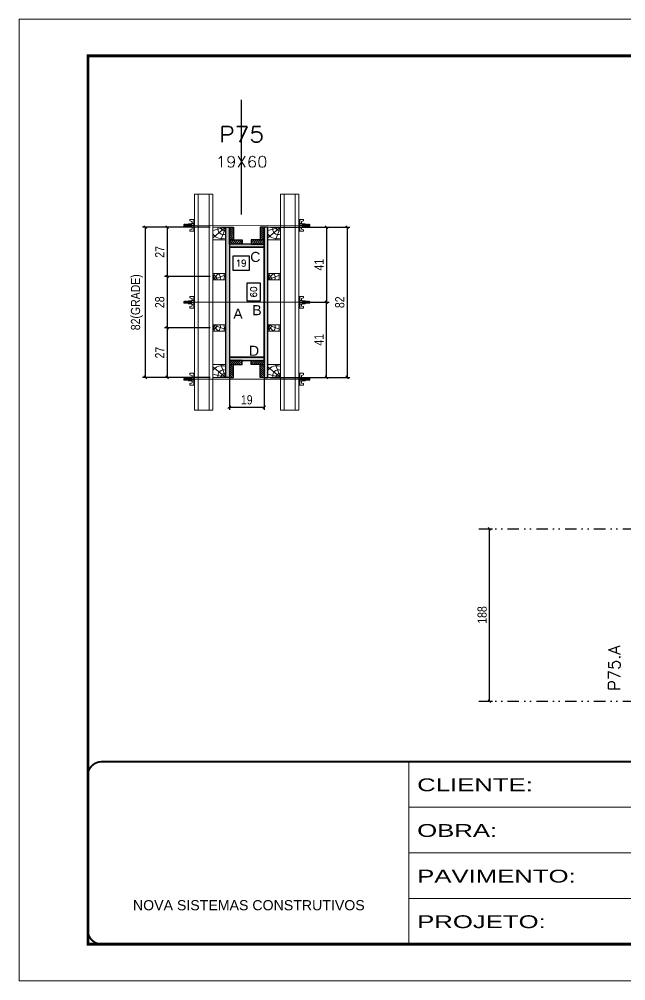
# Model space of a CAD drawing. Extents: x 808 to 7089, y -98 to 17032.
# Drawn here: x 808 to 1471, y 7942 to 8992 of the extents above; entities that cross this region are included whole.
import ezdxf
from ezdxf.enums import TextEntityAlignment as Align

# ---------------------------------------------------------------- set-up
doc = ezdxf.new("R2010")
doc.units = 0
for name, pattern in [('CONTINUO', [0]), ('DASHED', [0.75, 0.5, -0.25]), ('DIVIDE2', [0.625, 0.25, -0.125, 0, -0.125, 0, -0.125]), ('HIDDEN', [0.375, 0.25, -0.125])]:
    doc.linetypes.add(name, pattern=pattern)
for name, color, linetype in [('CHAPA', 1, 'Continuous'), ('COTA', 241, 'Continuous'), ('MEIO_PONT', 93, 'Continuous'), ('Nível', 160, 'Continuous'), ('Painéis', 200, 'Continuous'), ('SARRAFO', 251, 'Continuous'), ('Texto de Titulo', 7, 'Continuous'), ('Texto Qtd Sarr', 242, 'Continuous'), ('TEXTO_GERAL', 7, 'Continuous')]:
    doc.layers.add(name, color=color, linetype=linetype)
for name, color, linetype, lineweight in [('Folhas', 255, 'Continuous', 9), ('Hachura', 251, 'Continuous', 9), ('Madeira', 126, 'Continuous', 18), ('Perfil Metálico', 224, 'Continuous', 18), ('SARRAFO DE PRESSAO', 251, 'DASHED', 9), ('Texto Seção', 7, 'Continuous', 15)]:
    doc.layers.add(name, color=color, linetype=linetype, lineweight=lineweight)
doc.styles.add('ARIAL', font='arial.ttf')
doc.styles.add('COTA TECNICA 2X', font='techl___.ttf', dxfattribs={"height": 10})
doc.styles.add('COTA TECNICA-50', font='techl___.ttf', dxfattribs={"height": 10})
doc.styles.add('REGUA-120', font='ROMANS.shx', dxfattribs={"height": 15})
doc.styles.add('ROMANS', font='romans.shx')
doc.styles.add('Tecnologia', font='')
doc.styles.get('Tecnologia').set_extended_font_data('Forgotten Futurist')
doc.dimstyles.new('COTA PAINEL-50', dxfattribs={"dimtxt": 10, "dimasz": 3, "dimexe": 3, "dimexo": 3, "dimgap": 3, "dimtad": 1, "dimdec": 1, "dimzin": 12, "dimdsep": 46, "dimtxsty": 'COTA TECNICA-50', "dimblk1": 'OBLIQUE', "dimblk2": 'OBLIQUE', "dimsah": 1, "dimcen": 0.9, "dimclrd": 4, "dimclre": 4, "dimclrt": 240, "dimadec": 1, "dimazin": 3, "dimtfac": 1, "dimtdec": 1, "dimtmove": 0, "dimatfit": 3, "dimfxl": 1, "dimtolj": 1, "dimtzin": 12, "dimarcsym": 0})
doc.dimstyles.new('SECAO PILAR', dxfattribs={"dimtxt": 10, "dimasz": 3, "dimexe": 3, "dimexo": 3, "dimgap": 3, "dimtad": 1, "dimdec": 1, "dimlfac": 0.5, "dimzin": 12, "dimdsep": 46, "dimtxsty": 'COTA TECNICA 2X', "dimblk1": 'OBLIQUE', "dimblk2": 'OBLIQUE', "dimsah": 1, "dimcen": 0.9, "dimclrd": 256, "dimclre": 256, "dimclrt": 256, "dimadec": 1, "dimazin": 3, "dimtfac": 1, "dimtdec": 1, "dimtmove": 0, "dimatfit": 3, "dimfxl": 1, "dimtolj": 1, "dimtzin": 12, "dimarcsym": 0})
doc.dimstyles.new('SECÇÃO 2', dxfattribs={"dimtxt": 7, "dimasz": 6, "dimexe": 0.18, "dimexo": 2, "dimgap": -4, "dimtad": 3, "dimdec": 1, "dimlfac": 0.5, "dimzin": 12, "dimdsep": 46, "dimtxsty": 'ROMANS', "dimblk": 'ARCHTICK', "dimcen": 0.09, "dimse1": 1, "dimse2": 1, "dimsd1": 1, "dimsd2": 1, "dimclrd": 180, "dimclre": 5, "dimclrt": 1, "dimadec": 0, "dimazin": 3, "dimtfac": 1, "dimtdec": 1, "dimtofl": 0, "dimtmove": 0, "dimatfit": 3, "dimldrblk": 'ARCHTICK', "dimfxl": 1, "dimtolj": 1, "dimtzin": 0, "dimarcsym": 0})
pattern_1 = [(135, (-21853.7216, 18104.3411), (-1.12253202, -1.12253202), [])]
pattern_2 = [(135, (-21853.7216, 17889.3411), (-1.12253202, -1.12253202), [])]
pattern_3 = [(45, (10540.6384, 31511.1975), (-1.12253202, 1.12253202), [])]
pattern_4 = [(45, (10540.6384, 31531.1975), (-1.12253202, 1.12253202), [])]

# ---------------------------------------------------------------- blocks, each defined once
blk = doc.blocks.new('9999999999')
at = {"color": 30, "linetype": 'CONTINUO'}
for p, q in [((98564.6, 34230.2), (98564.6, 34429.4)), ((98564.6, 34379.6), (99584, 34379.6)), ((98564.6, 34329.8), (99488, 34329.8)), ((98564.6, 34280), (99488, 34280))]:
    blk.add_line(p, q, dxfattribs=at)
at = {"color": 30, "linetype": 'CONTINUO', "const_width": 2}
blk.add_lwpolyline([(99584, 34230.2), (99584, 34414.4, 0.414214), (99569, 34429.4), (98229, 34429.4, 0.414214), (98214, 34414.4), (98214, 34245.2, 0.414214), (98229, 34230.2), (99584, 34230.2)], format="xyb", dxfattribs=at)
at = {"layer": 'Folhas'}
blk.add_lwpolyline([(98139, 34190.2), (99624, 34190.2), (99624, 35240.2), (98139, 35240.2)], close=True, dxfattribs=at)
at = {"layer": 'Folhas', "color": 30, "const_width": 3}
blk.add_lwpolyline([(98214, 34230.2), (99584, 34230.2), (99584, 35200.2), (98214, 35200.2)], close=True, dxfattribs=at)
at = {"color": 7, "linetype": 'Continuous', "ltscale": 5, "style": 'ARIAL'}
blk.add_text('NOVA SISTEMAS CONSTRUTIVOS', height=11.059, dxfattribs=at).set_placement((98263.2, 34267.2))
at = {"layer": 'Folhas', "color": 7, "style": 'Tecnologia', "width": 1.5}
for s, p in [('CLIENTE:', (98573.7, 34397.2)), ('OBRA:', (98573.7, 34347.3)), ('PAVIMENTO:', (98573.7, 34297.5)), ('PROJETO:', (98573.7, 34247.7))]:
    blk.add_text(s, height=14, dxfattribs=at).set_placement(p)
blk = doc.blocks.new('_Oblique')
at = {"color": 0, "linetype": 'ByBlock', "lineweight": -2}
blk.add_line((-0.5, -0.5), (0.5, 0.5), dxfattribs=at)
blk = doc.blocks.new('*D1979')
at = {"layer": 'COTA', "color": 4, "lineweight": -2, "transparency": 16777216}
for p, q in [((1313.2, 8435.9), (1325, 8435.9)), ((1322, 8247.9), (1322, 8435.9)), ((1313.2, 8247.9), (1325, 8247.9))]:
    blk.add_line(p, q, dxfattribs=at)
at = {"layer": 'Defpoints', "color": 0, "transparency": 16777216}
for p in [(1310.2, 8435.9), (1322, 8435.9), (1310.2, 8247.9)]:
    blk.add_point(p, dxfattribs=at)
at = {"layer": 'COTA', "color": 4, "lineweight": -2, "transparency": 16777216, "xscale": 3, "yscale": 3, "zscale": 3}
for p, rotation in [((1322, 8435.9), 90), ((1322, 8247.9), 270)]:
    blk.add_blockref('_Oblique', p, dxfattribs=dict(at, rotation=rotation))
at = {"layer": 'COTA', "color": 240, "transparency": 16777216, "insert": (1313.9, 8341.9), "char_height": 10, "attachment_point": 5, "rotation": 90, "style": 'COTA TECNICA-50'}
blk.add_mtext('\\A1;188', dxfattribs=at)
blk = doc.blocks.new('titulo1')
at = {"layer": 'Defpoints', "color": 252, "linetype": 'HIDDEN', "ltscale": 2}
blk.add_line((0, 0), (0, 125), dxfattribs=at)
at = {"layer": 'Defpoints', "style": 'ROMANS', "oblique": 15}
blk.add_attdef('FOLHA', text='', height=10, dxfattribs=at).set_placement((0, 15.6), align=Align.MIDDLE_CENTER)
at = {"layer": 'Texto Qtd Sarr', "color": 3, "style": 'ROMANS', "oblique": 15}
for tag, height, p in [('TITULO', 17, (0, 71.4)), ('SEÇÃO', 12, (0, 41.5))]:
    blk.add_attdef(tag, text='', height=height, dxfattribs=at).set_placement(p, align=Align.MIDDLE_CENTER)
blk = doc.blocks.new('*D1970')
at = {"layer": 'COTA', "color": 180, "lineweight": -2, "transparency": 16777216}
for p, q in [((1071.7, 8704.1), (1056.7, 8704.1)), ((1056.7, 8704.1), (1056.7, 8685.1)), ((1071.7, 8685.1), (1071.7, 8704.1)), ((1056.7, 8685.1), (1071.7, 8685.1))]:
    blk.add_line(p, q, dxfattribs=at)
at = {"layer": 'Defpoints', "color": 0, "transparency": 16777216}
for p in [(1037.7, 8743.4), (1037.7, 8623.4), (1075.7, 8623.4)]:
    blk.add_point(p, dxfattribs=at)
at = {"layer": 'COTA', "color": 1, "transparency": 16777216, "insert": (1064.2, 8694.6), "char_height": 7, "attachment_point": 5, "rotation": 90, "style": 'ROMANS'}
blk.add_mtext('\\A1;60', dxfattribs=at)
blk = doc.blocks.new('_ArchTick')
at = {"color": 0, "linetype": 'ByBlock', "const_width": 0.15}
blk.add_lwpolyline([(-0.5, -0.5), (0.5, 0.5)], dxfattribs=at)
blk = doc.blocks.new('*D1971')
at = {"layer": 'COTA', "color": 180, "lineweight": -2, "transparency": 16777216}
for p, q in [((1059.6, 8733.6), (1041.6, 8733.6)), ((1041.6, 8733.6), (1041.6, 8718.6)), ((1059.6, 8718.6), (1059.6, 8733.6)), ((1041.6, 8718.6), (1059.6, 8718.6))]:
    blk.add_line(p, q, dxfattribs=at)
at = {"layer": 'Defpoints', "color": 0, "transparency": 16777216}
for p in [(1037.7, 8743.4), (1075.7, 8743.4), (1075.7, 8714.6)]:
    blk.add_point(p, dxfattribs=at)
at = {"layer": 'COTA', "color": 1, "transparency": 16777216, "insert": (1050.6, 8726.1), "char_height": 7, "attachment_point": 5, "style": 'ROMANS'}
blk.add_mtext('\\A1;19', dxfattribs=at)
blk = doc.blocks.new('C')
at = {"layer": 'Hachura', "color": 0}
for p, q in [((0, 3.22), (0, -3.22)), ((0.45, 3.22), (0, 3.22)), ((0.46, 3.16), (0, 3.16)), ((0.46, 3.05), (0, 3.05)), ((0.46, 2.88), (0, 2.88)), ((0, 2.75), (0, -1.16)), ((0.46, 2.65), (0, 2.65)), ((0.46, 2.23), (0, 2.23)), ((0.46, 1.51), (0, 1.51)), ((0.39, 0.49), (0.17, 0.49)), ((0.45, -3.23), (0.45, 3.22)), ((0.45, 3.22), (2.58, 3.22)), ((1.74, 0.97), (0.45, 0.97)), ((1.45, 0.1), (0.45, 0.1)), ((1.35, 1.94), (1.35, 0.96)), ((2.58, 2.39), (1.47, 2.09)), ((1.74, -0.97), (1.74, 0.97)), ((1.74, 0.97), (1.74, 0.84)), ((1.74, 0.97), (1.74, 0.84)), ((1.74, 0.84), (3.35, 0.84)), ((3.35, 0.45), (1.74, 0.45)), ((2.58, 3.22), (2.58, 2.39)), ((3.32, 0.84), (3.32, -0.84)), ((3.35, 0.84), (3.35, -0.84)), ((3.68, 0.45), (3.35, 0.45)), ((3.84, -0.52), (3.35, 0.45)), ((3.35, 0.06), (3.67, -0.57)), ((3.68, 0.45), (4.16, -0.52)), ((3.72, 0.5), (4.25, -0.57)), ((4.37, -0.55), (3.83, 0.53)), ((4.15, 0.45), (3.93, 0.45)), ((4.42, -0.52), (3.93, 0.45)), ((4.15, 0.45), (4.26, 0.45)), ((4.26, 0.45), (4.74, -0.52)), ((4.3, 0.5), (4.83, -0.57)), ((4.95, -0.55), (4.41, 0.53)), ((4.51, 0.45), (4.84, 0.45)), ((5, -0.52), (4.51, 0.45)), ((4.84, 0.45), (5.32, -0.52)), ((4.88, 0.5), (5.41, -0.57)), ((5.53, -0.55), (4.99, 0.53)), ((5.58, -0.52), (5.09, 0.45)), ((5.42, 0.45), (5.09, 0.45)), ((5.58, -0.52), (5.09, 0.45)), ((5.42, 0.45), (5.74, -0.19)), ((5.46, 0.5), (5.74, -0.07)), ((5.74, 0.19), (5.57, 0.53)), ((5.74, 0.32), (5.68, 0.45)), ((5.68, 0.45), (5.74, 0.45)), ((5.74, 0.45), (5.9, 0.29)), ((5.74, 0.45), (5.74, -0.52)), ((5.9, -0.36), (5.9, 0.29)), ((0.45, 0), (0, 0)), ((0.46, -1.52), (0, -1.52)), ((0.46, -2.23), (0, -2.23)), ((0.46, -2.65), (0, -2.65)), ((0.46, -2.88), (0, -2.88)), ((0.46, -3.05), (0, -3.05)), ((0.46, -3.16), (0, -3.16)), ((0, -3.22), (2.57, -3.22)), ((0.08, -0.48), (0.29, -0.48)), ((0.29, -0.48), (0.4, -0.48)), ((0.45, 0), (0.45, -0.97)), ((0.45, -0.16), (1.45, -0.16)), ((0.45, -0.65), (0.45, -0.32)), ((0.45, -3.23), (0.45, -0.65)), ((0.45, -0.97), (1.74, -0.97)), ((1.35, -1.94), (1.35, -0.97)), ((2.58, -2.39), (1.47, -2.1)), ((3.35, -0.32), (1.74, -0.32)), ((3.35, -0.84), (1.74, -0.84)), ((2.58, -3.23), (2.58, -2.39)), ((3.35, -0.07), (3.58, -0.52)), ((3.35, -0.52), (3.58, -0.52)), ((3.84, -0.52), (4.16, -0.52)), ((4.42, -0.52), (4.74, -0.52)), ((4.63, -0.52), (4.74, -0.52)), ((5, -0.52), (5.32, -0.52)), ((5.58, -0.52), (5.74, -0.52)), ((5.74, -0.52), (5.9, -0.36)), ((5.74, -0.52), (5.74, -0.52))]:
    blk.add_line(p, q, dxfattribs=at)
for centre, radius, start, end in [((1.52, 1.94), 0.161, 104.7436, 180), ((1.44, -0.03), 0.129, 272.695, 87.305), ((3.81, 0.39), 0.143, 25.5688, 154.4312), ((4.39, 0.39), 0.143, 25.5688, 154.4312), ((4.97, 0.39), 0.143, 25.5688, 154.4312), ((5.55, 0.39), 0.143, 25.5688, 154.4312), ((0.17, -0.37), 0.174, 221.744, 317.8592), ((1.52, -1.94), 0.161, 180, 255.2564), ((3.71, -0.4), 0.174, 222.1408, 318.256), ((4.29, -0.4), 0.174, 222.1408, 318.256), ((4.87, -0.4), 0.174, 222.1408, 318.256), ((5.45, -0.4), 0.174, 222.1408, 318.256), ((5.61, -0.4), 0.174, 317.8592, 318.256)]:
    blk.add_arc(centre, radius, start, end, dxfattribs=at)
blk = doc.blocks.new('*D1983')
at = {"layer": 'COTA', "lineweight": -2, "transparency": 16777216}
for p, q in [((1037.7, 8616.8), (1037.7, 8565.8)), ((1075.7, 8616.8), (1075.7, 8565.8)), ((1037.7, 8568.8), (1075.7, 8568.8))]:
    blk.add_line(p, q, dxfattribs=at)
at = {"layer": 'Defpoints', "color": 0, "transparency": 16777216}
for p in [(1037.7, 8619.8), (1075.7, 8619.8), (1075.7, 8568.8)]:
    blk.add_point(p, dxfattribs=at)
at = {"layer": 'COTA', "lineweight": -2, "transparency": 16777216, "xscale": 3, "yscale": 3, "zscale": 3, "rotation": 180}
blk.add_blockref('_Oblique', (1037.7, 8568.8), dxfattribs=at)
at = {"layer": 'COTA', "lineweight": -2, "transparency": 16777216, "xscale": 3, "yscale": 3, "zscale": 3}
blk.add_blockref('_Oblique', (1075.7, 8568.8), dxfattribs=at)
at = {"layer": 'COTA', "transparency": 16777216, "insert": (1056.7, 8576.8), "char_height": 10, "attachment_point": 5, "style": 'COTA TECNICA 2X'}
blk.add_mtext('\\A1;19', dxfattribs=at)
blk = doc.blocks.new('*D1972')
at = {"layer": 'COTA', "lineweight": -2, "transparency": 16777216}
for p, q in [((1016.7, 8765.4), (942.9, 8765.4)), ((945.9, 8765.4), (945.9, 8601.4)), ((1016.7, 8601.4), (942.9, 8601.4))]:
    blk.add_line(p, q, dxfattribs=at)
at = {"layer": 'Defpoints', "color": 0, "transparency": 16777216}
for p in [(1019.7, 8765.4), (945.9, 8601.4), (1019.7, 8601.4)]:
    blk.add_point(p, dxfattribs=at)
at = {"layer": 'COTA', "lineweight": -2, "transparency": 16777216, "xscale": 3, "yscale": 3, "zscale": 3}
for p, rotation in [((945.9, 8765.4), 90), ((945.9, 8601.4), 270)]:
    blk.add_blockref('_Oblique', p, dxfattribs=dict(at, rotation=rotation))
at = {"layer": 'COTA', "transparency": 16777216, "insert": (936.7, 8683.4), "char_height": 10, "attachment_point": 5, "rotation": 90, "style": 'COTA TECNICA 2X'}
blk.add_mtext('\\A1;82(GRADE)', dxfattribs=at)
blk = doc.blocks.new('*D1973')
at = {"layer": 'COTA', "lineweight": -2, "transparency": 16777216}
for p, q in [((1016.7, 8655.4), (966.8, 8655.4)), ((969.8, 8655.4), (969.8, 8601.4)), ((1016.7, 8601.4), (966.8, 8601.4))]:
    blk.add_line(p, q, dxfattribs=at)
at = {"layer": 'Defpoints', "color": 0, "transparency": 16777216}
for p in [(1019.7, 8655.4), (969.8, 8601.4), (1019.7, 8601.4)]:
    blk.add_point(p, dxfattribs=at)
at = {"layer": 'COTA', "lineweight": -2, "transparency": 16777216, "xscale": 3, "yscale": 3, "zscale": 3}
for p, rotation in [((969.8, 8655.4), 90), ((969.8, 8601.4), 270)]:
    blk.add_blockref('_Oblique', p, dxfattribs=dict(at, rotation=rotation))
at = {"layer": 'COTA', "transparency": 16777216, "insert": (961.7, 8628.4), "char_height": 10, "attachment_point": 5, "rotation": 90, "style": 'COTA TECNICA 2X'}
blk.add_mtext('\\A1;27', dxfattribs=at)
blk = doc.blocks.new('PONTALETE')
at = {"layer": 'Madeira'}
for q in [(2.71, 7), (7, 5.76), (7, 1.74)]:
    blk.add_line((0, 0), q, dxfattribs=at)
blk.add_lwpolyline([(0, 0), (7, 0), (7, 7), (0, 7)], close=True, dxfattribs=at)
for centre, radius, start, end in [((2.04, 0.06), 6.23, 37.2818, 109.0913), ((1.09, 0.9), 3.19, 343.603, 109.9847), ((-0.21, -0.78), 3.09, 14.6322, 86.0383)]:
    blk.add_arc(centre, radius, start, end, dxfattribs=at)
blk = doc.blocks.new('MEIO PONTALETE')
at = {"layer": 'Madeira'}
for q in [(2.71, 7), (3.5, 2.88), (3.5, 0.87)]:
    blk.add_line((0, 0), q, dxfattribs=at)
blk.add_lwpolyline([(0, 0), (3.5, 0), (3.5, 7), (0, 7)], close=True, dxfattribs=at)
for centre, radius, start, end in [((2.04, 0.06), 6.23, 76.4499, 109.0913), ((1.09, 0.9), 3.19, 40.9063, 109.9847), ((-0.21, -0.78), 3.09, 14.6322, 86.0383)]:
    blk.add_arc(centre, radius, start, end, dxfattribs=at)
blk = doc.blocks.new('*D1974')
at = {"layer": 'COTA', "lineweight": -2, "transparency": 16777216}
for p, q in [((1016.7, 8765.4), (966.8, 8765.4)), ((969.8, 8765.4), (969.8, 8711.4)), ((1016.7, 8711.4), (966.8, 8711.4))]:
    blk.add_line(p, q, dxfattribs=at)
at = {"layer": 'Defpoints', "color": 0, "transparency": 16777216}
for p in [(1019.7, 8765.4), (969.8, 8711.4), (1019.7, 8711.4)]:
    blk.add_point(p, dxfattribs=at)
at = {"layer": 'COTA', "lineweight": -2, "transparency": 16777216, "xscale": 3, "yscale": 3, "zscale": 3}
for p, rotation in [((969.8, 8765.4), 90), ((969.8, 8711.4), 270)]:
    blk.add_blockref('_Oblique', p, dxfattribs=dict(at, rotation=rotation))
at = {"layer": 'COTA', "transparency": 16777216, "insert": (961.7, 8738.4), "char_height": 10, "attachment_point": 5, "rotation": 90, "style": 'COTA TECNICA 2X'}
blk.add_mtext('\\A1;27', dxfattribs=at)
blk = doc.blocks.new('*D1975')
at = {"layer": 'COTA', "lineweight": -2, "transparency": 16777216}
for p, q in [((1016.7, 8711.4), (966.8, 8711.4)), ((969.8, 8711.4), (969.8, 8655.4)), ((1016.7, 8655.4), (966.8, 8655.4))]:
    blk.add_line(p, q, dxfattribs=at)
at = {"layer": 'Defpoints', "color": 0, "transparency": 16777216}
for p in [(1019.7, 8711.4), (969.8, 8655.4), (1019.7, 8655.4)]:
    blk.add_point(p, dxfattribs=at)
at = {"layer": 'COTA', "lineweight": -2, "transparency": 16777216, "xscale": 3, "yscale": 3, "zscale": 3}
for p, rotation in [((969.8, 8711.4), 90), ((969.8, 8655.4), 270)]:
    blk.add_blockref('_Oblique', p, dxfattribs=dict(at, rotation=rotation))
at = {"layer": 'COTA', "transparency": 16777216, "insert": (961.7, 8683.4), "char_height": 10, "attachment_point": 5, "rotation": 90, "style": 'COTA TECNICA 2X'}
blk.add_mtext('\\A1;28', dxfattribs=at)
blk = doc.blocks.new('*D1976')
at = {"layer": 'COTA', "lineweight": -2, "transparency": 16777216}
for p, q in [((1082.7, 8765.4), (1169.5, 8765.4)), ((1166.5, 8765.4), (1166.5, 8601.4)), ((1082.7, 8601.4), (1169.5, 8601.4))]:
    blk.add_line(p, q, dxfattribs=at)
at = {"layer": 'Defpoints', "color": 0, "transparency": 16777216}
for p in [(1079.7, 8765.4), (1079.7, 8601.4), (1166.5, 8601.4)]:
    blk.add_point(p, dxfattribs=at)
at = {"layer": 'COTA', "lineweight": -2, "transparency": 16777216, "xscale": 3, "yscale": 3, "zscale": 3}
for p, rotation in [((1166.5, 8765.4), 90), ((1166.5, 8601.4), 270)]:
    blk.add_blockref('_Oblique', p, dxfattribs=dict(at, rotation=rotation))
at = {"layer": 'COTA', "transparency": 16777216, "insert": (1158.4, 8683.4), "char_height": 10, "attachment_point": 5, "rotation": 90, "style": 'COTA TECNICA 2X'}
blk.add_mtext('\\A1;82', dxfattribs=at)
blk = doc.blocks.new('*D1977')
at = {"layer": 'COTA', "lineweight": -2, "transparency": 16777216}
for p, q in [((1116.7, 8765.4), (1146.7, 8765.4)), ((1143.7, 8765.4), (1143.7, 8683.4)), ((1116.7, 8683.4), (1146.7, 8683.4))]:
    blk.add_line(p, q, dxfattribs=at)
at = {"layer": 'Defpoints', "color": 0, "transparency": 16777216}
for p in [(1113.7, 8765.4), (1113.7, 8683.4), (1143.7, 8683.4)]:
    blk.add_point(p, dxfattribs=at)
at = {"layer": 'COTA', "lineweight": -2, "transparency": 16777216, "xscale": 3, "yscale": 3, "zscale": 3}
for p, rotation in [((1143.7, 8765.4), 90), ((1143.7, 8683.4), 270)]:
    blk.add_blockref('_Oblique', p, dxfattribs=dict(at, rotation=rotation))
at = {"layer": 'COTA', "transparency": 16777216, "insert": (1135.6, 8724.4), "char_height": 10, "attachment_point": 5, "rotation": 90, "style": 'COTA TECNICA 2X'}
blk.add_mtext('\\A1;41', dxfattribs=at)
blk = doc.blocks.new('*D1978')
at = {"layer": 'COTA', "lineweight": -2, "transparency": 16777216}
for p, q in [((1116.7, 8683.4), (1146.7, 8683.4)), ((1143.7, 8601.4), (1143.7, 8683.4)), ((1116.7, 8601.4), (1146.7, 8601.4))]:
    blk.add_line(p, q, dxfattribs=at)
at = {"layer": 'Defpoints', "color": 0, "transparency": 16777216}
for p in [(1113.7, 8683.4), (1143.7, 8683.4), (1113.7, 8601.4)]:
    blk.add_point(p, dxfattribs=at)
at = {"layer": 'COTA', "lineweight": -2, "transparency": 16777216, "xscale": 3, "yscale": 3, "zscale": 3}
for p, rotation in [((1143.7, 8683.4), 90), ((1143.7, 8601.4), 270)]:
    blk.add_blockref('_Oblique', p, dxfattribs=dict(at, rotation=rotation))
at = {"layer": 'COTA', "transparency": 16777216, "insert": (1135.6, 8642.4), "char_height": 10, "attachment_point": 5, "rotation": 90, "style": 'COTA TECNICA 2X'}
blk.add_mtext('\\A1;41', dxfattribs=at)

msp = doc.modelspace()

# ---------------------------------------------------------------- hatches: boundary and pattern name
at = {"layer": 'Hachura'}
h = msp.add_hatch(color=256, dxfattribs=at)
h.dxf.hatch_style = 1
h.paths.add_polyline_path([(1037.69, 8601.39), (1033.69, 8601.39), (1033.69, 8765.39), (1037.69, 8765.39)])
h = msp.add_hatch(color=256, dxfattribs=at)
h.dxf.hatch_style = 1
h.paths.add_polyline_path([(1037.69, 8601.39), (1033.69, 8601.39), (1033.69, 8765.39), (1037.69, 8765.39)])
h = msp.add_hatch(dxfattribs=at)
h.set_pattern_fill('ANSI31', color=256, scale=0.5, angle=90, style=0)
h.set_pattern_definition(pattern_2)
h.paths.add_polyline_path([(1037.69, 8751.39), (1042.09, 8751.39), (1042.09, 8765.39), (1037.69, 8765.39)])
h = msp.add_hatch(dxfattribs=at)
h.set_pattern_fill('ANSI31', color=256, scale=0.5, angle=90, style=0)
h.set_pattern_definition(pattern_2)
h.paths.add_polyline_path([(1075.69, 8751.39), (1071.29, 8751.39), (1071.29, 8765.39), (1075.69, 8765.39)])
h = msp.add_hatch(color=256, dxfattribs=at)
h.dxf.hatch_style = 1
h.paths.add_polyline_path([(1075.69, 8601.39), (1079.69, 8601.39), (1079.69, 8765.39), (1075.69, 8765.39)])
h = msp.add_hatch(color=256, dxfattribs=at)
h.dxf.hatch_style = 1
h.paths.add_polyline_path([(1075.69, 8601.39), (1079.69, 8601.39), (1079.69, 8765.39), (1075.69, 8765.39)])
h = msp.add_hatch(dxfattribs=at)
h.set_pattern_fill('ANSI31', color=256, scale=0.5, style=0)
h.set_pattern_definition(pattern_4)
h.paths.add_polyline_path([(1051.69, 8746.99), (1051.69, 8751.39), (1037.69, 8751.39), (1037.69, 8746.99)])
h = msp.add_hatch(color=256, dxfattribs=at)
h.dxf.hatch_style = 1
h.paths.add_polyline_path([(1037.69, 8746.99), (1037.69, 8743.39), (1075.69, 8743.39), (1075.69, 8746.99)])
h = msp.add_hatch(color=256, dxfattribs=at)
h.dxf.hatch_style = 1
h.paths.add_polyline_path([(1037.69, 8746.99), (1037.69, 8743.39), (1075.69, 8743.39), (1075.69, 8746.99)])
h = msp.add_hatch(dxfattribs=at)
h.set_pattern_fill('ANSI31', color=256, scale=0.5, style=0)
h.set_pattern_definition(pattern_4)
h.paths.add_polyline_path([(1061.69, 8746.99), (1061.69, 8751.39), (1075.69, 8751.39), (1075.69, 8746.99)])
h = msp.add_hatch(color=256, dxfattribs=at)
h.dxf.hatch_style = 1
h.paths.add_polyline_path([(1037.69, 8623.39), (1037.69, 8619.79), (1075.69, 8619.79), (1075.69, 8623.39)])
h = msp.add_hatch(color=256, dxfattribs=at)
h.dxf.hatch_style = 1
h.paths.add_polyline_path([(1037.69, 8623.39), (1037.69, 8619.79), (1075.69, 8619.79), (1075.69, 8623.39)])
h = msp.add_hatch(dxfattribs=at)
h.set_pattern_fill('ANSI31', color=256, scale=0.5, style=0)
h.set_pattern_definition(pattern_3)
h.paths.add_polyline_path([(1051.69, 8619.79), (1051.69, 8615.39), (1037.69, 8615.39), (1037.69, 8619.79)])
h = msp.add_hatch(dxfattribs=at)
h.set_pattern_fill('ANSI31', color=256, scale=0.5, angle=90, style=0)
h.set_pattern_definition(pattern_1)
h.paths.add_polyline_path([(1037.69, 8615.39), (1042.09, 8615.39), (1042.09, 8601.39), (1037.69, 8601.39)])
h = msp.add_hatch(dxfattribs=at)
h.set_pattern_fill('ANSI31', color=256, scale=0.5, style=0)
h.set_pattern_definition(pattern_3)
h.paths.add_polyline_path([(1061.69, 8619.79), (1061.69, 8615.39), (1075.69, 8615.39), (1075.69, 8619.79)])
h = msp.add_hatch(dxfattribs=at)
h.set_pattern_fill('ANSI31', color=256, scale=0.5, angle=90, style=0)
h.set_pattern_definition(pattern_1)
h.paths.add_polyline_path([(1075.69, 8615.39), (1071.29, 8615.39), (1071.29, 8601.39), (1075.69, 8601.39)])

# ---------------------------------------------------------------- linework, layer by layer
at = {"layer": 'CHAPA'}
for points in [[(1037.69, 8601.39), (1033.69, 8601.39), (1033.69, 8765.39), (1037.69, 8765.39)], [(1037.69, 8601.39), (1033.69, 8601.39), (1033.69, 8765.39), (1037.69, 8765.39)], [(1075.69, 8601.39), (1079.69, 8601.39), (1079.69, 8765.39), (1075.69, 8765.39)], [(1075.69, 8601.39), (1079.69, 8601.39), (1079.69, 8765.39), (1075.69, 8765.39)], [(1037.69, 8746.99), (1037.69, 8743.39), (1075.69, 8743.39), (1075.69, 8746.99)], [(1037.69, 8746.99), (1037.69, 8743.39), (1075.69, 8743.39), (1075.69, 8746.99)], [(1037.69, 8623.39), (1037.69, 8619.79), (1075.69, 8619.79), (1075.69, 8623.39)], [(1037.69, 8623.39), (1037.69, 8619.79), (1075.69, 8619.79), (1075.69, 8623.39)]]:
    msp.add_lwpolyline(points, close=True, dxfattribs=at)
at = {"layer": 'Hachura'}
for p, q in [((988.89, 8767.39), (1120.69, 8767.4)), ((988.89, 8683.39), (1120.69, 8683.38)), ((988.89, 8599.39), (1120.69, 8599.38))]:
    msp.add_line(p, q, dxfattribs=at)
at = {"layer": 'Madeira'}
for points in [[(1033.69, 8601.39), (1019.69, 8601.39), (1019.69, 8765.39), (1033.69, 8765.39)], [(1079.69, 8601.39), (1093.69, 8601.39), (1093.69, 8765.39), (1079.69, 8765.39)]]:
    msp.add_lwpolyline(points, close=True, dxfattribs=at)
at = {"layer": 'Nível', "color": 4, "linetype": 'DIVIDE2', "ltscale": 50}
for p, q in [((1310.16, 8435.86), (2253.17, 8435.86)), ((1310.16, 8247.86), (2253.17, 8247.86))]:
    msp.add_line(p, q, dxfattribs=at)
at = {"layer": 'Painéis'}
msp.add_lwpolyline([(1075.69, 8743.39), (1037.69, 8743.39), (1037.69, 8623.39), (1075.69, 8623.39)], close=True, dxfattribs=at)
at = {"layer": 'Perfil Metálico'}
for points in [[(999.69, 8565.39), (1019.69, 8565.39), (1019.69, 8801.39), (999.69, 8801.39)], [(1015.69, 8801.39), (1003.69, 8801.39), (1003.69, 8565.39), (1015.69, 8565.39)], [(1113.69, 8565.39), (1093.69, 8565.39), (1093.69, 8801.39), (1113.69, 8801.39)], [(1097.69, 8801.39), (1109.69, 8801.39), (1109.69, 8565.39), (1097.69, 8565.39)]]:
    msp.add_lwpolyline(points, close=True, dxfattribs=at)
at = {"layer": 'SARRAFO'}
for points in [[(1042.09, 8765.39), (1042.09, 8751.39), (1037.69, 8751.39), (1037.69, 8765.39)], [(1071.29, 8765.39), (1071.29, 8751.39), (1075.69, 8751.39), (1075.69, 8765.39)], [(1037.69, 8751.39), (1051.69, 8751.39), (1051.69, 8746.99), (1037.69, 8746.99)], [(1075.69, 8751.39), (1061.69, 8751.39), (1061.69, 8746.99), (1075.69, 8746.99)], [(1037.69, 8615.39), (1051.69, 8615.39), (1051.69, 8619.79), (1037.69, 8619.79)], [(1042.09, 8601.39), (1042.09, 8615.39), (1037.69, 8615.39), (1037.69, 8601.39)], [(1075.69, 8615.39), (1061.69, 8615.39), (1061.69, 8619.79), (1075.69, 8619.79)], [(1071.29, 8601.39), (1071.29, 8615.39), (1075.69, 8615.39), (1075.69, 8601.39)]]:
    msp.add_lwpolyline(points, close=True, dxfattribs=at)

# ---------------------------------------------------------------- block references
at = {"layer": 'Hachura', "linetype": 'Continuous', "yscale": 2, "zscale": 2, "rotation": 180}
for p, xscale in [((999.69, 8767.39), 2), ((1113.69, 8767.39), -2)]:
    msp.add_blockref('C', p, dxfattribs=dict(at, xscale=xscale))
at = {"layer": 'Hachura', "linetype": 'Continuous', "yscale": 2, "zscale": 2}
for p, xscale in [((999.69, 8683.39), -2), ((1113.69, 8683.39), 2), ((999.69, 8599.39), -2), ((1113.69, 8599.39), 2)]:
    msp.add_blockref('C', p, dxfattribs=dict(at, xscale=xscale))
at = {"layer": 'MEIO_PONT'}
for name, p, xscale, yscale, zscale, rotation in [('PONTALETE', (1033.69, 8765.39), 2, 2, 2, 180), ('PONTALETE', (1093.69, 8765.39), 2, 2, 2, 180), ('MEIO PONTALETE', (1019.69, 8707.89), -1.999999997962732, 1.999999997962732, 1.999999997962732, 270), ('MEIO PONTALETE', (1079.69, 8707.89), -1.999999997962732, 1.999999997962732, 1.999999997962732, 270), ('MEIO PONTALETE', (1019.69, 8658.89), 1.999999997962732, 1.999999997962732, 1.999999997962732, 270), ('MEIO PONTALETE', (1079.69, 8658.89), 1.999999997962732, 1.999999997962732, 1.999999997962732, 270)]:
    msp.add_blockref(name, p, dxfattribs=dict(at, xscale=xscale, yscale=yscale, zscale=zscale, rotation=rotation))
at = {"layer": 'MEIO_PONT', "xscale": -2, "yscale": 2, "zscale": 2}
for p in [(1033.69, 8601.39), (1093.69, 8601.39)]:
    msp.add_blockref('PONTALETE', p, dxfattribs=at)
at = {"layer": 'SARRAFO DE PRESSAO', "color": 6, "linetype": 'ByBlock'}
msp.add_blockref('9999999999', (-97330.81, -26247.75), dxfattribs=at)
at = {"layer": 'Texto Seção'}
ref = msp.add_blockref('titulo1', (1051.15, 8779.26), dxfattribs=at)
ref.add_attrib('TITULO', 'P75', dxfattribs={"layer": 'Texto de Titulo', "color": 7, "height": 17, "style": 'ROMANS', "width": 1.1}).set_placement((1051.15, 8866.76), align=Align.MIDDLE_CENTER)
ref.add_attrib('SEÇÃO', '19X60', dxfattribs={"layer": 'Texto de Titulo', "color": 7, "height": 12, "style": 'ROMANS', "width": 1.1}).set_placement((1051.15, 8836.76), align=Align.MIDDLE_CENTER)

# ---------------------------------------------------------------- texts
at = {"layer": 'Texto Seção', "insert": (1464.78, 8259.12), "char_height": 13, "width": 285.3299, "attachment_point": 7, "rotation": 90, "style": 'REGUA-120'}
msp.add_mtext('P75.A', dxfattribs=at)
at = {"layer": 'TEXTO_GERAL', "style": 'ARIAL'}
for s, p in [('C', (1066.09, 8732.89)), ('A', (1047.14, 8670.84)), ('B', (1067.86, 8674.75)), ('D', (1064.69, 8630.39))]:
    msp.add_text(s, height=11, dxfattribs=at).set_placement(p, align=Align.MIDDLE_CENTER)

# ---------------------------------------------------------------- dimensions: what is measured, and where the dimension line sits
at = {"layer": 'COTA'}
dim = msp.add_linear_dim(base=(945.91, 8601.39), p1=(1019.69, 8765.39), p2=(1019.69, 8601.39), angle=270, text='<>(GRADE)', dimstyle='SECAO PILAR', dxfattribs=at)
dim.commit()
dim.dimension.update_dxf_attribs({"geometry": '*D1972', "text_midpoint": (936.69, 8683.39)})
for base, p1, p2, angle, dimstyle, picture, middle in [((969.75, 8711.39), (1019.69, 8765.39), (1019.69, 8711.39), 270, 'SECAO PILAR', '*D1974', (961.68, 8738.39)), ((1166.46, 8601.39), (1079.69, 8765.39), (1079.69, 8601.39), 270, 'SECAO PILAR', '*D1976', (1158.37, 8683.39)), ((1143.69, 8683.39), (1113.69, 8765.39), (1113.69, 8683.39), 270, 'SECAO PILAR', '*D1977', (1135.62, 8724.39)), ((969.75, 8655.39), (1019.69, 8711.39), (1019.69, 8655.39), 270, 'SECAO PILAR', '*D1975', (961.66, 8683.39)), ((1143.69, 8683.39), (1113.69, 8601.39), (1113.69, 8683.39), 90, 'SECAO PILAR', '*D1978', (1135.62, 8642.39)), ((969.75, 8601.39), (1019.69, 8655.39), (1019.69, 8601.39), 270, 'SECAO PILAR', '*D1973', (961.68, 8628.39)), ((1322.01, 8435.86), (1310.16, 8247.86), (1310.16, 8435.86), 90, 'COTA PAINEL-50', '*D1979', (1313.92, 8341.86))]:
    dim = msp.add_linear_dim(base=base, p1=p1, p2=p2, angle=angle, dimstyle=dimstyle, dxfattribs=at)
    dim.commit()
    dim.dimension.update_dxf_attribs({"geometry": picture, "text_midpoint": middle})
dim = msp.add_linear_dim(base=(1075.69, 8623.39), p1=(1037.69, 8743.39), p2=(1037.69, 8623.39), angle=270, dimstyle='SECÇÃO 2', dxfattribs=at)
dim.commit()
dim.dimension.update_dxf_attribs({"geometry": '*D1970', "text_midpoint": (1075.69, 8694.63), "dimtype": 160})
dim = msp.add_linear_dim(base=(1075.69, 8714.6), p1=(1037.69, 8743.39), p2=(1075.69, 8743.39), dimstyle='SECÇÃO 2', dxfattribs=at)
dim.commit()
dim.dimension.update_dxf_attribs({"geometry": '*D1971', "text_midpoint": (1050.6, 8714.6), "dimtype": 160})
dim = msp.add_linear_dim(base=(1075.69, 8568.75), p1=(1037.69, 8619.79), p2=(1075.69, 8619.79), dimstyle='SECAO PILAR', dxfattribs=at)
dim.commit()
dim.dimension.update_dxf_attribs({"geometry": '*D1983', "text_midpoint": (1056.69, 8576.84)})

doc.saveas('drawing.dxf')
